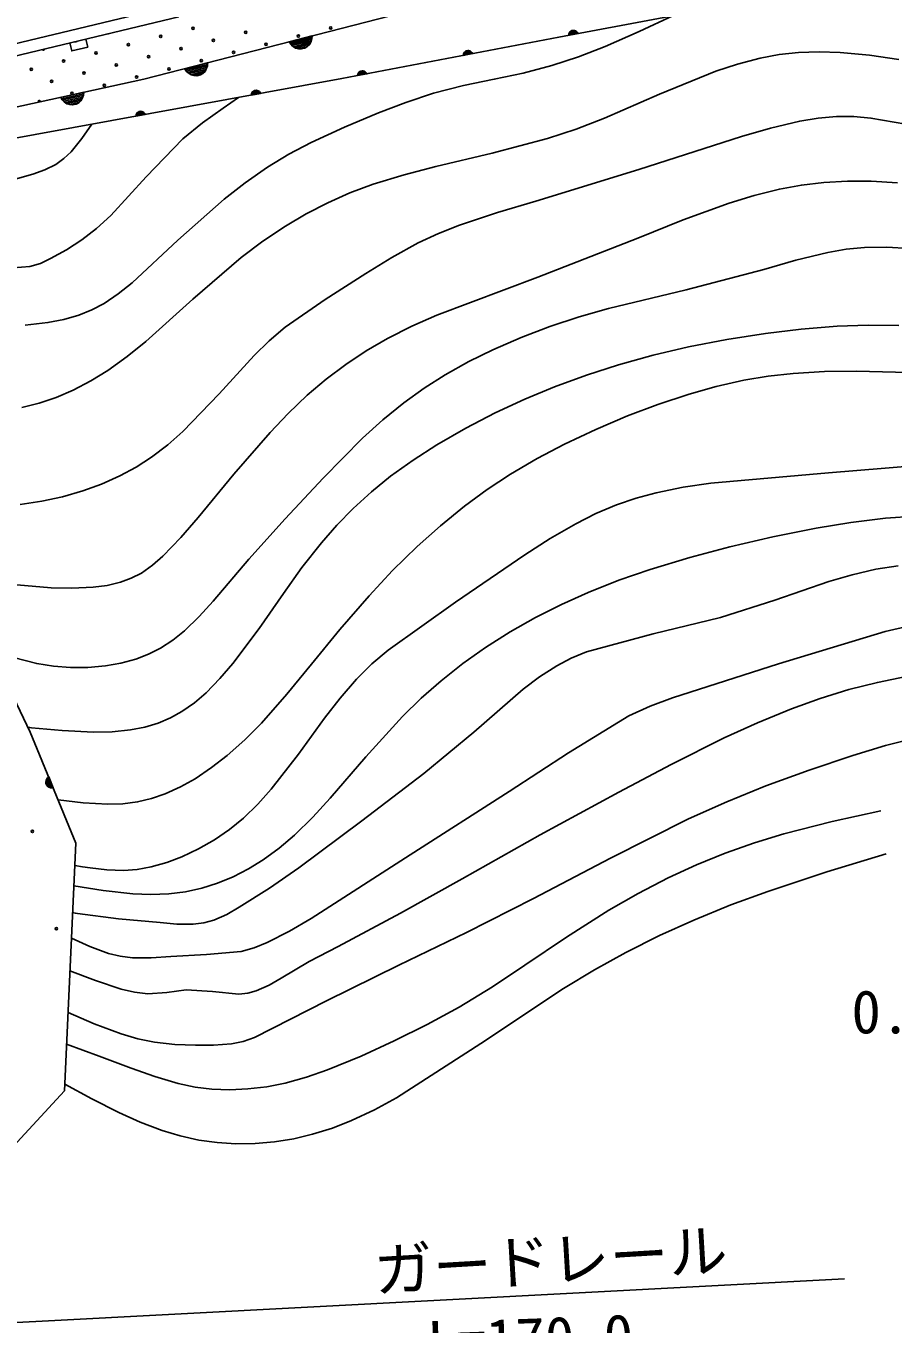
# Model space of a CAD drawing. Units: millimetres, scale not verified. Extents: x 40000 to 680000, y 20000 to 380000.
# Drawn here: x 181101 to 217838, y 231660 to 286634 of the extents above; entities that cross this region are included whole.
import ezdxf
from ezdxf.enums import TextEntityAlignment as Align

# ---------------------------------------------------------------- set-up
doc = ezdxf.new("R2010")
doc.units = ezdxf.units.MM
doc.header["$LTSCALE"] = 1000
doc.linetypes.add('CHAIN', pattern=[18.5, 12, -1.5, 3.5, -1.5])
doc.layers.add('M-BGD', color=7, linetype='Continuous', lineweight=25)
doc.layers.add('M-BMK', color=2, linetype='CHAIN', lineweight=13)
doc.styles.add('ＭＳ ゴシック', font='')
doc.styles.get('ＭＳ ゴシック').set_extended_font_data('MS Gothic')

# ---------------------------------------------------------------- blocks, each defined once
blk = doc.blocks.new('BUHIN131')
at = {"color": 7, "linetype": 'Continuous', "lineweight": 25}
for p, q in [((-393, 142), (-352, -228)), ((-277, -336), (-344, 266)), ((-289, 335), (-208, -388)), ((-140, -431), (-232, 386)), ((-175, 433), (-74, -461)), ((-9, -479), (-115, 465))]:
    blk.add_line(p, q, dxfattribs=at)
blk.add_lwpolyline([(56, -497), (-63, -470), (-166, -424), (-286, -339), (-358, -237), (-409, -124), (-426, 30), (-402, 151), (-355, 267), (-256, 376), (-166, 447), (-56, 497)], close=True, dxfattribs=at)
blk = doc.blocks.new('BUHIN134')
at = {"color": 7, "linetype": 'Continuous', "lineweight": 25}
for p, q in [((17, 191), (33, -189)), ((57, -178), (43, 182)), ((68, 168), (82, -161)), ((106, -142), (94, 149)), ((120, 126), (130, -116)), ((153, -68), (147, 81))]:
    blk.add_line(p, q, dxfattribs=at)
blk.add_lwpolyline([(-8, 200), (39, 186), (78, 164), (124, 127), (150, 84), (167, 38), (169, -24), (156, -72), (134, -117), (91, -157), (53, -183), (8, -200)], close=True, dxfattribs=at)
blk = doc.blocks.new('BUHIN135')
at = {"color": 7, "linetype": 'Continuous', "lineweight": 25}
for p, q in [((16, 191), (34, -189)), ((59, -177), (41, 182)), ((67, 169), (83, -160)), ((107, -141), (93, 150)), ((119, 127), (131, -115)), ((153, -66), (146, 82))]:
    blk.add_line(p, q, dxfattribs=at)
blk.add_lwpolyline([(-10, 200), (37, 186), (77, 165), (123, 128), (149, 86), (166, 39), (169, -23), (157, -70), (135, -115), (93, -157), (55, -182), (10, -200)], close=True, dxfattribs=at)
blk = doc.blocks.new('BUHIN136')
at = {"color": 7, "linetype": 'Continuous', "lineweight": 25}
for p, q in [((16, 191), (34, -189)), ((58, -178), (42, 182)), ((67, 168), (82, -160)), ((107, -141), (93, 149)), ((119, 127), (130, -115)), ((153, -67), (146, 82))]:
    blk.add_line(p, q, dxfattribs=at)
blk.add_lwpolyline([(-9, 200), (37, 186), (78, 165), (123, 128), (149, 85), (166, 39), (169, -23), (156, -71), (134, -116), (92, -157), (54, -183), (9, -200)], close=True, dxfattribs=at)

msp = doc.modelspace()

# ---------------------------------------------------------------- linework, layer by layer
at = {"layer": 'M-BGD'}
for p, q in [((208216, 290070), (186102, 284379)), ((213051, 287921), (203674, 286161)), ((178903, 285457), (187460, 287509)), ((187577, 287023), (179020, 284971)), ((203674, 286161), (194485, 284402)), ((194485, 284402), (176842, 281195)), ((186102, 284379), (180027, 283054)), ((183542, 283757), (182614, 283554)), ((182652, 283499), (183531, 283690)), ((183508, 283621), (182704, 283446)), ((182761, 283395), (183472, 283550)), ((183427, 283476), (182836, 283347)), ((182964, 283311), (183328, 283390)), ((179463, 260509), (181285, 256731)), ((181285, 256731), (183213, 252026)), ((181951, 254612), (182021, 254440)), ((182072, 254398), (181957, 254678)), ((181974, 254719), (182112, 254382)), ((182151, 254371), (181995, 254752)), ((182016, 254782), (182187, 254366)), ((182220, 254366), (182040, 254805)), ((183213, 252026), (182731, 241534)), ((182731, 241534), (180224, 238818)), ((181794, 231785), (215775, 233577)), ((117966, 228185), (181794, 231785))]:
    msp.add_line(p, q, dxfattribs=at)
for points in [[(181067, 273956), (182029, 274068), (182699, 274200), (183348, 274388), (183888, 274607), (184410, 274886), (185014, 275287), (185598, 275748), (187542, 277560), (189501, 279304), (190394, 279997), (191333, 280649), (192238, 281197), (193184, 281698), (194597, 282354), (196032, 282953), (197190, 283396), (198364, 283781), (199639, 284107), (200940, 284378), (202161, 284636), (203375, 284955), (204509, 285332), (205635, 285769), (207088, 286401), (208538, 287074)], [(182958, 285916), (183040, 285575), (183720, 285738), (183639, 286079)], [(180929, 270474), (181664, 270656), (182384, 270901), (183095, 271207), (183846, 271599), (184564, 272042), (185391, 272636), (186181, 273276), (188167, 275063), (190220, 276828), (191139, 277516), (192097, 278157), (192973, 278675), (193884, 279144), (194829, 279561), (195807, 279927), (197127, 280332), (198470, 280682), (200847, 281247), (203195, 281866), (204415, 282266), (205615, 282723), (207946, 283742), (210325, 284715), (211253, 285021), (212203, 285269), (213014, 285420), (213830, 285511), (214708, 285541), (215591, 285511), (216836, 285390), (218085, 285209)], [(175970, 276166), (176771, 276040), (177565, 275976), (178040, 275993), (178508, 276070), (179170, 276272), (179841, 276413), (180560, 276396), (181271, 276440), (181716, 276580), (182147, 276779), (182818, 277149), (183463, 277573), (184094, 278063), (184694, 278605), (186199, 280250), (187748, 281854), (188576, 282524), (189453, 283157), (189775, 283379), (190107, 283606)], [(218379, 282478), (216897, 282734), (216176, 282797), (215444, 282801), (214664, 282734), (213886, 282606), (212650, 282312), (211414, 281956), (207064, 280553), (202703, 279208), (201078, 278732), (199469, 278198), (198581, 277848), (197717, 277442), (196598, 276828), (195496, 276155), (193773, 275043), (192086, 273881), (191405, 273303), (190765, 272679), (189282, 271050), (187751, 269460), (187106, 268893), (186416, 268366), (185771, 267950), (185084, 267580), (184306, 267233), (183505, 266941), (182649, 266693), (181769, 266502), (180851, 266367)], [(183888, 282476), (183475, 281870), (183021, 281308), (182709, 281014), (182364, 280771), (181896, 280537), (181391, 280353), (180249, 280026), (179123, 279641), (178246, 279308), (177369, 279038), (176852, 278942), (176315, 278905), (175539, 278936), (174742, 279029), (174569, 279052), (174397, 279077)], [(180719, 262969), (182171, 262844), (183050, 262823), (183948, 262861), (184540, 262940), (185113, 263077), (185565, 263244), (185991, 263466), (186463, 263793), (186905, 264173), (187669, 264971), (188395, 265817), (189905, 267648), (191443, 269420), (192208, 270228), (193016, 270996), (193813, 271669), (194654, 272301), (195520, 272875), (196423, 273401), (197454, 273920), (198514, 274387), (202789, 275996), (207018, 277652), (208940, 278418), (210891, 279130), (211951, 279456), (213026, 279724), (213958, 279894), (214910, 280007), (215909, 280063), (216909, 280059), (218026, 279986)], [(180576, 259885), (181561, 259631), (182266, 259518), (182992, 259463), (183728, 259467), (184469, 259532), (185120, 259645), (185753, 259816), (186294, 260022), (186806, 260281), (187326, 260622), (187812, 261014), (188441, 261619), (189033, 262273), (190549, 264054), (192080, 265761), (193690, 267481), (195359, 269176), (196214, 269947), (197115, 270676), (197972, 271293), (198864, 271861), (199859, 272418), (200885, 272922), (202076, 273436), (203301, 273899), (204533, 274310), (205786, 274665), (209073, 275463), (212360, 276323), (213713, 276714), (215080, 277046), (215852, 277176), (216632, 277246), (217576, 277259), (218526, 277212)], [(218083, 273952), (216778, 273963), (215470, 273914), (213951, 273790), (212431, 273606), (210795, 273352), (209167, 273038), (207681, 272692), (206211, 272287), (204845, 271851), (203490, 271354), (202231, 270830), (200985, 270246), (199737, 269597), (198506, 268888), (197509, 268248), (196551, 267561), (195738, 266907), (194959, 266204), (194269, 265499), (193618, 264747), (192791, 263693), (192007, 262597), (190977, 261117), (189871, 259637), (189320, 258992), (188731, 258397), (188235, 257973), (187701, 257597), (187222, 257328), (186709, 257110), (186134, 256939), (185526, 256822), (184751, 256745), (183965, 256728), (182638, 256790), (181329, 256911), (181260, 256918), (181191, 256925)], [(182460, 253863), (183521, 253738), (184573, 253675), (185206, 253694), (185831, 253772), (186417, 253911), (187001, 254113), (187643, 254405), (188263, 254753), (188966, 255224), (189629, 255741), (190371, 256403), (191074, 257112), (192159, 258341), (193203, 259612), (194398, 261080), (195636, 262504), (196633, 263566), (197670, 264583), (198657, 265465), (199683, 266302), (200640, 267001), (201635, 267653), (202760, 268313), (203917, 268923), (205240, 269547), (206589, 270118), (207878, 270607), (209193, 271041), (210350, 271363), (211517, 271626), (212549, 271799), (213599, 271915), (214933, 271996), (216283, 272018), (218497, 271961)], [(220080, 268116), (215102, 267715), (210122, 267271), (208951, 267096), (207795, 266863), (206949, 266638), (206124, 266355), (205249, 265982), (204397, 265554), (203305, 264923), (202236, 264236), (199305, 262233), (196442, 260203), (195760, 259614), (195112, 258974), (194415, 258171), (193756, 257318), (192649, 255793), (191495, 254305), (190927, 253673), (190315, 253083), (189718, 252602), (189082, 252168), (188411, 251783), (187709, 251451), (187066, 251205), (186399, 251016), (185819, 250910), (185236, 250866), (184532, 250891), (183826, 250977), (183498, 251029), (183170, 251084)], [(183130, 250213), (184374, 250014), (185629, 249875), (186395, 249847), (187161, 249879), (187855, 249970), (188551, 250122), (189223, 250330), (189883, 250598), (190533, 250931), (191152, 251316), (191830, 251815), (192473, 252363), (193255, 253124), (193993, 253926), (195502, 255683), (197051, 257395), (197848, 258171), (198686, 258904), (199609, 259630), (200570, 260308), (201615, 260970), (202690, 261580), (203785, 262138), (204915, 262645), (206217, 263159), (207553, 263621), (209227, 264127), (210919, 264576), (212746, 265003), (214586, 265372), (216047, 265608), (217512, 265783), (218772, 265879)], [(218049, 263766), (217106, 263622), (216108, 263391), (215123, 263100), (212835, 262314), (210527, 261584), (207680, 260889), (204845, 260134), (204203, 259858), (203587, 259529), (202864, 259063), (202167, 258543), (200075, 256731), (197962, 254981), (195337, 252965), (192662, 250987), (191419, 250126), (190136, 249312), (189605, 249005), (189056, 248758), (188631, 248646), (188183, 248592), (187493, 248596), (186790, 248661), (185017, 248826), (183285, 249048), (183186, 249067), (183078, 249087)], [(183029, 248006), (183805, 247653), (184600, 247359), (185095, 247236), (185609, 247171), (186412, 247170), (187238, 247230), (188745, 247305), (190215, 247440), (190775, 247597), (191320, 247813), (192262, 248293), (193186, 248831), (197375, 251526), (201579, 254216), (204092, 255844), (206638, 257421), (207547, 257827), (208492, 258183), (212989, 259614), (217503, 260988), (218542, 261228)], [(218396, 259085), (217176, 258835), (215970, 258527), (214743, 258149), (213529, 257713), (212095, 257124), (210684, 256481), (208436, 255357), (206214, 254179), (202885, 252375), (199586, 250519), (196970, 249058), (194325, 247649), (193104, 247008), (191911, 246312), (191401, 246018), (190851, 245771), (190496, 245669), (190124, 245625), (189010, 245748), (187890, 245809), (187076, 245698), (186262, 245649), (185697, 245715), (185130, 245843), (184046, 246204), (182965, 246618)], [(182884, 244858), (183995, 244376), (185129, 243949), (185834, 243744), (186553, 243597), (187415, 243501), (188289, 243464), (189053, 243465), (189807, 243526), (190299, 243632), (190787, 243799), (193831, 245354), (196901, 246854), (199769, 248244), (202611, 249688), (205870, 251393), (209165, 253050), (210796, 253777), (212451, 254449), (214280, 255123), (216133, 255741), (217514, 256158), (218919, 256518)], [(217320, 253401), (215259, 252938), (213216, 252418), (211965, 252041), (210731, 251606), (209508, 251106), (208308, 250551), (207043, 249896), (205798, 249184), (204006, 248047), (202241, 246856), (200867, 245943), (199455, 245077), (198097, 244341), (196698, 243651), (195300, 243008), (193874, 242419), (192987, 242111), (192082, 241862), (191306, 241709), (190507, 241614), (189743, 241582), (188982, 241611), (188267, 241697), (187555, 241845), (186557, 242136), (185565, 242490), (184196, 243004), (182822, 243517)], [(217545, 251570), (215032, 250807), (212527, 249983), (210959, 249407), (209400, 248769), (207947, 248110), (206523, 247399), (205184, 246664), (203871, 245875), (200376, 243547), (196798, 241238), (195861, 240732), (194900, 240281), (194082, 239959), (193243, 239694), (192451, 239506), (191633, 239374), (190817, 239303), (189999, 239292), (189206, 239341), (188422, 239450), (187635, 239624), (186865, 239857), (185944, 240207), (185030, 240619), (183887, 241201), (182744, 241822)]]:
    msp.add_lwpolyline(points, dxfattribs=at)
for points in [[(183553, 283823), (183539, 283702), (183503, 283595), (183431, 283467), (183337, 283385), (183230, 283323), (183078, 283290), (182956, 283301), (182835, 283337), (182717, 283423), (182637, 283506), (182576, 283610)], [(182254, 254366), (182193, 254363), (182137, 254371), (182068, 254395), (182019, 254435), (181980, 254482), (181950, 254554), (181945, 254615), (181952, 254677), (181985, 254743), (182018, 254790), (182064, 254829)]]:
    msp.add_lwpolyline(points, close=True, dxfattribs=at)
for centre in [(188182, 286535), (190412, 286369), (194013, 286551), (185440, 285841), (186811, 286188), (189041, 286023), (191271, 285857), (192642, 286204), (184069, 285494), (186299, 285329), (187670, 285676), (189900, 285510), (181327, 284801), (182698, 285148), (184928, 284982), (187158, 284817), (188529, 285164), (182186, 284289), (183557, 284635), (185787, 284470), (183045, 283776), (184416, 284123), (181377, 252522), (182388, 248402)]:
    msp.add_circle(centre, 49.8, dxfattribs=at)
for centre, start, end in [((183210, 286006), 230.0526, 336.924), ((184581, 286353), 264.6386, 302.338), ((181839, 285660), 207.6748, 359.3018), ((181674, 283430), 353.4656, 211.1558)]:
    msp.add_arc(centre, 49.8, start, end, dxfattribs=at)
at = {"layer": 'M-BMK'}
msp.add_arc((60544, 801354), 526480, 281.32947, 286.64832, dxfattribs=at)

# ---------------------------------------------------------------- block references
at = {"layer": 'M-BGD', "rotation": 97.99101}
for name, p in [('BUHIN136', (204291, 286277)), ('BUHIN131', (192736, 286087)), ('BUHIN135', (199824, 285424)), ('BUHIN131', (188313, 284948)), ('BUHIN135', (195347, 284567)), ('BUHIN134', (190847, 283741)), ('BUHIN134', (185958, 282852))]:
    msp.add_blockref(name, p, dxfattribs=at)

# ---------------------------------------------------------------- texts
at = {"layer": 'M-BGD', "style": 'ＭＳ ゴシック'}
msp.add_text('0.4', height=1833, dxfattribs=at).set_placement((216076, 243419), align=Align.BOTTOM_LEFT)
for s, rotation, p in [('ガードレール', 3.4, (195927, 232463)), ('L=170.0', 2.1, (198159, 229394))]:
    msp.add_text(s, height=1833, rotation=rotation, dxfattribs=at).set_placement(p, align=Align.BOTTOM_LEFT)

doc.saveas('drawing.dxf')
